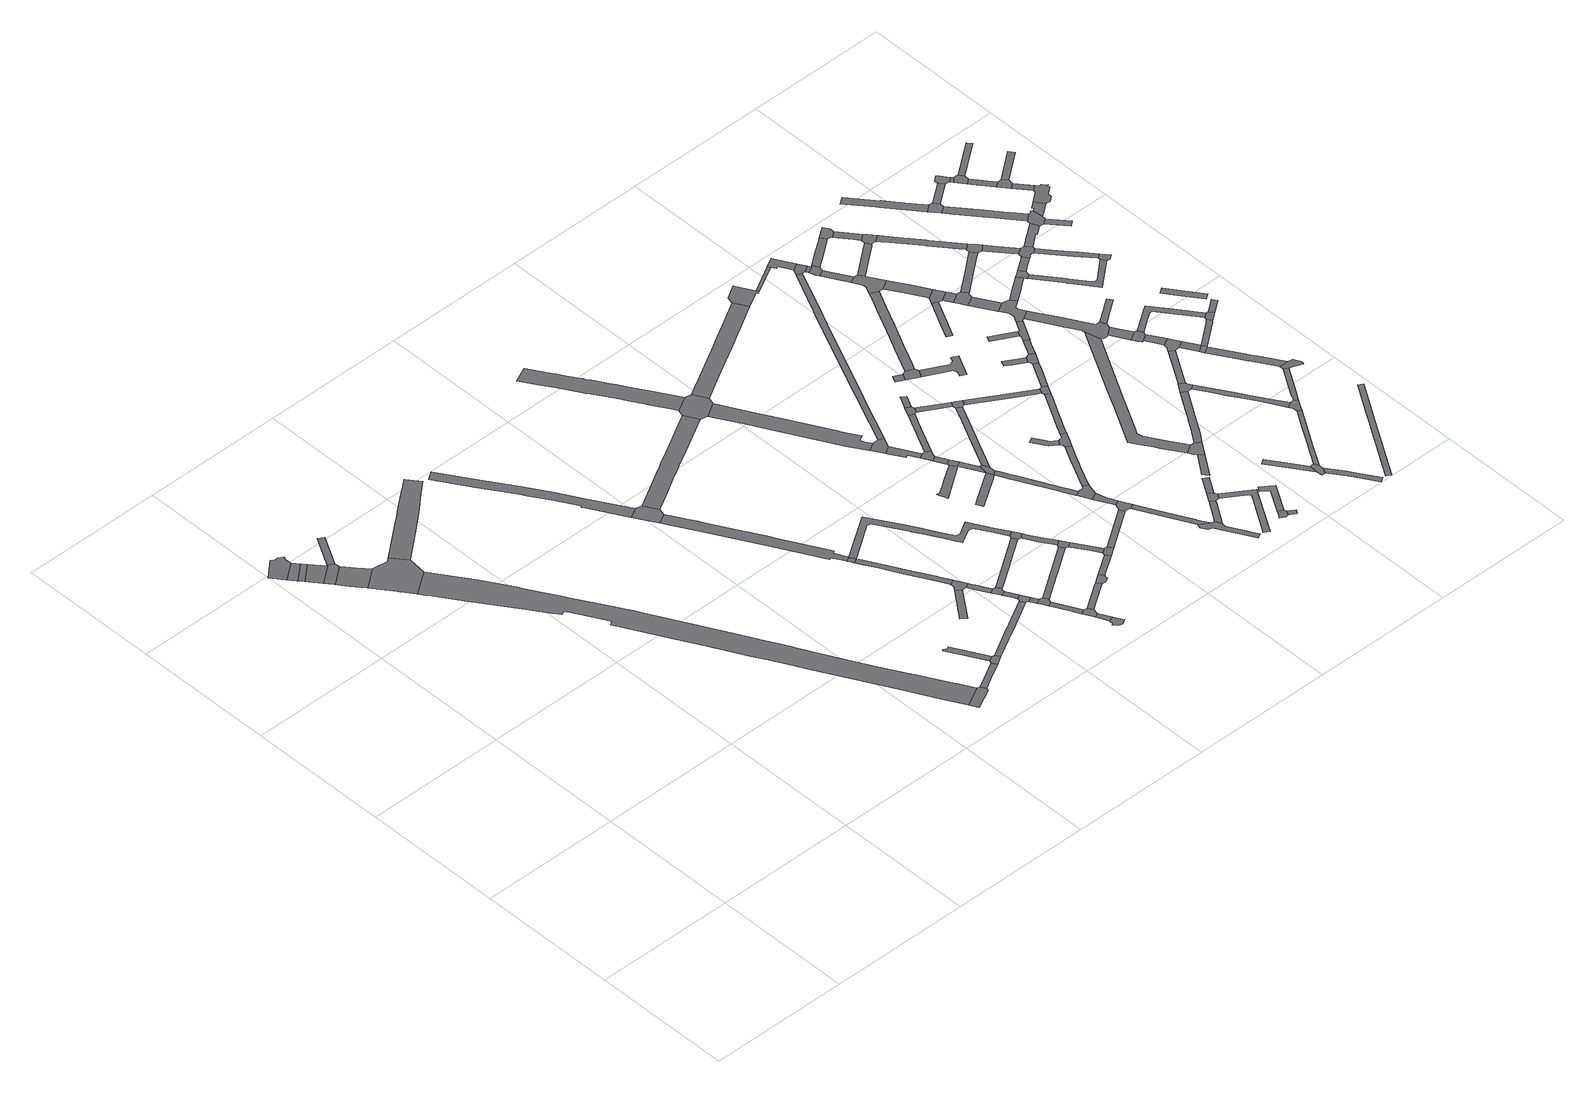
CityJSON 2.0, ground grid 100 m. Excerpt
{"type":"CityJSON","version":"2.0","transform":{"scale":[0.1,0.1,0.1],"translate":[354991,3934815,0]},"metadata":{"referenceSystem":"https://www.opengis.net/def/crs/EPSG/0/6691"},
"CityObjects":{
"road1":{"type":"Road","geometry":[{"type":"MultiSurface","lod":"1","boundaries":[[[0,1,2,3,4,5,6,7,8,9]]]}]},
"road2":{"type":"Road","attributes":{"RoadStructureAttribute.sectionType":"1"},"geometry":[{"type":"MultiSurface","lod":"1","boundaries":[[[8,10,11,12,13,9]]]}]},
"road3":{"type":"Road","geometry":[{"type":"MultiSurface","lod":"1","boundaries":[[[14,13,12,15,16]]]}]},
"road4":{"type":"Road","attributes":{"RoadStructureAttribute.sectionType":"1"},"geometry":[{"type":"MultiSurface","lod":"1","boundaries":[[[15,17,18,19,16]]]}]},
"road5":{"type":"Road","geometry":[{"type":"MultiSurface","lod":"1","boundaries":[[[20,21,22,19,18,23,24]]]}]},
"road6":{"type":"Road","attributes":{"RoadStructureAttribute.sectionType":"1"},"geometry":[{"type":"MultiSurface","lod":"1","boundaries":[[[25,26,27,28,29,20,24]]]}]},
"road7":{"type":"Road","geometry":[{"type":"MultiSurface","lod":"1","boundaries":[[[30,28,27,31,32,33,34,35,36,37,38]]]}]},
"road8":{"type":"Road","geometry":[{"type":"MultiSurface","lod":"1","boundaries":[[[21,39,40,22]]]}]},
"road9":{"type":"Road","attributes":{"RoadStructureAttribute.sectionType":"1"},"geometry":[{"type":"MultiSurface","lod":"1","boundaries":[[[41,42,43,44,45,46,47,48,49,50,51,52,53,54,55,56,57,58,59,60,61,62,63,64,65,66,67,68,69,70,71,72,73,74,75,36,35,76,77,78,79,80,81,82,83,84,85,86,87,88,89,90,91,92,93,94,95,96,97,98,99,100,101,102,103,104,105,106,107,108,109]]]}]},
"road10":{"type":"Road","attributes":{"RoadStructureAttribute.sectionType":"1"},"geometry":[{"type":"MultiSurface","lod":"1","boundaries":[[[37,110,111,112,113,114,115,116,117,118,119,120,121,122,38]]]}]},
"road11":{"type":"Road","geometry":[{"type":"MultiSurface","lod":"1","boundaries":[[[41,109,123,124,125,126,127]]]}]},
"road12":{"type":"Road","attributes":{"RoadStructureAttribute.sectionType":"1"},"geometry":[{"type":"MultiSurface","lod":"1","boundaries":[[[126,128,129,130,131,127]]]}]},
"road13":{"type":"Road","attributes":{"RoadStructureAttribute.sectionType":"1"},"geometry":[{"type":"MultiSurface","lod":"1","boundaries":[[[132,133,134,135,136,137,138,139,140,141,142,143,144,145,146,147,148,149]]]}]},
"road14":{"type":"Road","attributes":{"RoadStructureAttribute.sectionType":"1"},"geometry":[{"type":"MultiSurface","lod":"1","boundaries":[[[150,151,152,153,154,155,156,157]]]}]},
"road15":{"type":"Road","geometry":[{"type":"MultiSurface","lod":"1","boundaries":[[[150,157,130,129,158,159]]]}]},
"road16":{"type":"Road","geometry":[{"type":"MultiSurface","lod":"1","boundaries":[[[160,143,142,161,162,163,164]]]}]},
"road17":{"type":"Road","attributes":{"RoadStructureAttribute.sectionType":"1"},"geometry":[{"type":"MultiSurface","lod":"1","boundaries":[[[165,166,167,168,169,170,171,172,173,174,175,176,163,162,177,178,179,180,181,182,183,184]]]}]},
"road18":{"type":"Road","attributes":{"RoadStructureAttribute.sectionType":"1"},"geometry":[{"type":"MultiSurface","lod":"1","boundaries":[[[158,185,186,187,188,189,190,191,159]]]}]},
"road19":{"type":"Road","attributes":{"RoadStructureAttribute.sectionType":"1"},"geometry":[{"type":"MultiSurface","lod":"1","boundaries":[[[192,193,194,195]]]}]},
"road20":{"type":"Road","geometry":[{"type":"MultiSurface","lod":"1","boundaries":[[[196,165,184,197,198,199]]]}]},
"road21":{"type":"Road","attributes":{"RoadStructureAttribute.sectionType":"1"},"geometry":[{"type":"MultiSurface","lod":"1","boundaries":[[[200,201,202,203,204,205,206,207,208,209,210,211,212,213,214,196,199]]]}]},
"road22":{"type":"Road","geometry":[{"type":"MultiSurface","lod":"1","boundaries":[[[208,207,215,195,194,216,217]]]}]},
"road23":{"type":"Road","attributes":{"RoadStructureAttribute.sectionType":"1"},"geometry":[{"type":"MultiSurface","lod":"1","boundaries":[[[216,218,219,220,221,222,223,217]]]}]},
"road24":{"type":"Road","geometry":[{"type":"MultiSurface","lod":"1","boundaries":[[[224,225,226,227,228,229,230,231,221,220]]]}]},
"road25":{"type":"Road","attributes":{"RoadStructureAttribute.sectionType":"1"},"geometry":[{"type":"MultiSurface","lod":"1","boundaries":[[[232,227,226,233,234]]]}]},
"road26":{"type":"Road","attributes":{"RoadStructureAttribute.sectionType":"1"},"geometry":[{"type":"MultiSurface","lod":"1","boundaries":[[[235,236,237,238,239,240,241,242,243,244,245,246,247,248,249,160,164]]]}]},
"road27":{"type":"Road","geometry":[{"type":"MultiSurface","lod":"1","boundaries":[[[250,251,232,234,252,253,189,188]]]}]},
"road28":{"type":"Road","attributes":{"RoadStructureAttribute.sectionType":"1"},"geometry":[{"type":"MultiSurface","lod":"1","boundaries":[[[251,250,254,255]]]}]},
"road29":{"type":"Road","geometry":[{"type":"MultiSurface","lod":"1","boundaries":[[[254,256,257,258,259,260,261,262,263,264,255]]]}]},
"road30":{"type":"Road","attributes":{"RoadStructureAttribute.sectionType":"1"},"geometry":[{"type":"MultiSurface","lod":"1","boundaries":[[[265,266,267,268,269,259,258]]]}]},
"road31":{"type":"Road","geometry":[{"type":"MultiSurface","lod":"1","boundaries":[[[270,268,267,271,272,273,274]]]}]},
"road32":{"type":"Road","attributes":{"RoadStructureAttribute.sectionType":"1"},"geometry":[{"type":"MultiSurface","lod":"1","boundaries":[[[272,275,276,273]]]}]},
"road33":{"type":"Road","geometry":[{"type":"MultiSurface","lod":"1","boundaries":[[[277,276,275,278,279,280,281,282]]]}]},
"road34":{"type":"Road","attributes":{"RoadStructureAttribute.sectionType":"1"},"geometry":[{"type":"MultiSurface","lod":"1","boundaries":[[[283,284,285,286,287,288,289,290,291,292,293,165,196,294,295,296,297,298,299,300,301,302,303,304,305,306,307,308,309]]]}]},
"road35":{"type":"Road","attributes":{"RoadStructureAttribute.sectionType":"1"},"geometry":[{"type":"MultiSurface","lod":"1","boundaries":[[[310,311,312,230,229,313,314,315]]]}]},
"road36":{"type":"Road","attributes":{"RoadStructureAttribute.sectionType":"1"},"geometry":[{"type":"MultiSurface","lod":"1","boundaries":[[[316,317,318,319,270,274]]]}]},
"road37":{"type":"Road","attributes":{"RoadStructureAttribute.sectionType":"1"},"geometry":[{"type":"MultiSurface","lod":"1","boundaries":[[[320,321,322,323,263,262,324,325,326]]]}]},
"road38":{"type":"Road","attributes":{"RoadStructureAttribute.sectionType":"1"},"geometry":[{"type":"MultiSurface","lod":"1","boundaries":[[[327,328,329,330,331,332,333,334,335,336,337,338,339,340,341,342,343,344,345,346,347,348,349,350,351,352,353,354,355]]]}]},
"road39":{"type":"Road","geometry":[{"type":"MultiSurface","lod":"1","boundaries":[[[356,318,317,357,358,359,360,361]]]}]},
"road40":{"type":"Road","geometry":[{"type":"MultiSurface","lod":"1","boundaries":[[[362,309,308,310,315,363]]]}]},
"road41":{"type":"Road","attributes":{"RoadStructureAttribute.sectionType":"1"},"geometry":[{"type":"MultiSurface","lod":"1","boundaries":[[[360,364,365,366,361]]]}]},
"road42":{"type":"Road","geometry":[{"type":"MultiSurface","lod":"1","boundaries":[[[340,339,242,241,367,368,369,370,371]]]}]},
"road43":{"type":"Road","attributes":{"RoadStructureAttribute.sectionType":"1"},"geometry":[{"type":"MultiSurface","lod":"1","boundaries":[[[372,373,374,375,376,377,378,362,363]]]}]},
"road44":{"type":"Road","geometry":[{"type":"MultiSurface","lod":"1","boundaries":[[[379,380,376,375,320,326]]]}]},
"road45":{"type":"Road","attributes":{"RoadStructureAttribute.sectionType":"1"},"geometry":[{"type":"MultiSurface","lod":"1","boundaries":[[[381,382,383,384,380,379]]]}]},
"road46":{"type":"Road","attributes":{"RoadStructureAttribute.sectionType":"1"},"geometry":[{"type":"MultiSurface","lod":"1","boundaries":[[[368,385,386,387,388,389,390,391,392,393,394,395,396,397,398,399,400,401,402,403,404,405,369]]]}]},
"road47":{"type":"Road","geometry":[{"type":"MultiSurface","lod":"1","boundaries":[[[365,406,407,383,382,366]]]}]},
"road48":{"type":"Road","attributes":{"RoadStructureAttribute.sectionType":"1"},"geometry":[{"type":"MultiSurface","lod":"1","boundaries":[[[408,409,410,411,412,413,414,415,416,417,418,419,420,415,421]]]}]},
"road49":{"type":"Road","attributes":{"RoadStructureAttribute.sectionType":"1"},"geometry":[{"type":"MultiSurface","lod":"1","boundaries":[[[417,422,423,424,425,426]]]}]},
"road50":{"type":"Road","geometry":[{"type":"MultiSurface","lod":"1","boundaries":[[[427,393,392,428,429,430,431]]]}]},
"road51":{"type":"Road","attributes":{"RoadStructureAttribute.sectionType":"1"},"geometry":[{"type":"MultiSurface","lod":"1","boundaries":[[[432,429,428,433,434,435,436,437,438,439]]]}]},
"road52":{"type":"Road","attributes":{"RoadStructureAttribute.sectionType":"1"},"geometry":[{"type":"MultiSurface","lod":"1","boundaries":[[[440,441,407,406,442,443]]]}]},
"road53":{"type":"Road","geometry":[{"type":"MultiSurface","lod":"1","boundaries":[[[438,444,445,446,447,448,449,450,439]]]}]},
"road54":{"type":"Road","attributes":{"RoadStructureAttribute.sectionType":"1"},"geometry":[{"type":"MultiSurface","lod":"1","boundaries":[[[446,451,452,453,454,455,447]]]}]},
"road55":{"type":"Road","geometry":[{"type":"MultiSurface","lod":"1","boundaries":[[[415,420,456,454,453,421]]]}]},
"road56":{"type":"Road","geometry":[{"type":"MultiSurface","lod":"1","boundaries":[[[457,418,417,426,458,459]]]}]},
"road57":{"type":"Road","attributes":{"RoadStructureAttribute.sectionType":"1"},"geometry":[{"type":"MultiSurface","lod":"1","boundaries":[[[460,461,462,463,464,458,426,465,466,467,468,469,470,471,472]]]}]},
"road58":{"type":"Road","attributes":{"RoadStructureAttribute.sectionType":"1"},"geometry":[{"type":"MultiSurface","lod":"1","boundaries":[[[473,474,450,449,475,476]]]}]},
"road59":{"type":"Road","geometry":[{"type":"MultiSurface","lod":"1","boundaries":[[[471,477,478,479,480,481,482,483,484,472]]]}]},
"road60":{"type":"Road","attributes":{"RoadStructureAttribute.sectionType":"1"},"geometry":[{"type":"MultiSurface","lod":"1","boundaries":[[[485,486,487,488,480,479,489,490,491,492]]]}]},
"road61":{"type":"Road","attributes":{"RoadStructureAttribute.sectionType":"1"},"geometry":[{"type":"MultiSurface","lod":"1","boundaries":[[[370,493,494,495,496,497,498,499,500,501,502,503,504,505,506,507,508,509,371]]]}]},
"road62":{"type":"Road","geometry":[{"type":"MultiSurface","lod":"1","boundaries":[[[491,510,440,443,511,512,513,514,492]]]}]},
"road63":{"type":"Road","attributes":{"RoadStructureAttribute.sectionType":"1"},"geometry":[{"type":"MultiSurface","lod":"1","boundaries":[[[515,516,517,518,519,513,512,520,521,522,523,524]]]}]},
"road64":{"type":"Road","attributes":{"RoadStructureAttribute.sectionType":"1"},"geometry":[{"type":"MultiSurface","lod":"1","boundaries":[[[525,526,527,528,529,530,531,532,533,457,459]]]}]},
"road65":{"type":"Road","geometry":[{"type":"MultiSurface","lod":"1","boundaries":[[[534,473,476,535,536,537,538,539]]]}]},
"road66":{"type":"Road","geometry":[{"type":"MultiSurface","lod":"1","boundaries":[[[540,524,523,541,542,543,544,545,546,547,548,549,550,551,552,553]]]}]},
"road67":{"type":"Road","attributes":{"RoadStructureAttribute.sectionType":"1"},"geometry":[{"type":"MultiSurface","lod":"1","boundaries":[[[538,554,555,556,557,558,539]]]}]},
"road68":{"type":"Road","attributes":{"RoadStructureAttribute.sectionType":"1"},"geometry":[{"type":"MultiSurface","lod":"1","boundaries":[[[559,560,561,562,563,564,565,566,567,568,569,570,482,481]]]}]},
"road69":{"type":"Road","attributes":{"RoadStructureAttribute.sectionType":"1"},"geometry":[{"type":"MultiSurface","lod":"1","boundaries":[[[536,571,572,537]]]}]},
"road70":{"type":"Road","attributes":{"RoadStructureAttribute.sectionType":"1"},"geometry":[{"type":"MultiSurface","lod":"1","boundaries":[[[573,574,575,540,553]]]}]},
"road71":{"type":"Road","geometry":[{"type":"MultiSurface","lod":"1","boundaries":[[[576,577,578,579,580,581,582,583]]]}]},
"road72":{"type":"Road","geometry":[{"type":"MultiSurface","lod":"1","boundaries":[[[584,572,571,530,529,585,586]]]}]},
"road73":{"type":"Road","attributes":{"RoadStructureAttribute.sectionType":"1"},"geometry":[{"type":"MultiSurface","lod":"1","boundaries":[[[587,588,589,590,591,592,593,594,595,596,597,598,599,600,601,427,431]]]}]},
"road74":{"type":"Road","attributes":{"RoadStructureAttribute.sectionType":"1"},"geometry":[{"type":"MultiSurface","lod":"1","boundaries":[[[602,603,604,605]]]}]},
"road75":{"type":"Road","geometry":[{"type":"MultiSurface","lod":"1","boundaries":[[[606,607,583,582,608,565,564,609,610,611,612,613]]]}]},
"road76":{"type":"Road","geometry":[{"type":"MultiSurface","lod":"1","boundaries":[[[614,615,616,617,618,575,574,619,620]]]}]},
"road77":{"type":"Road","geometry":[{"type":"MultiSurface","lod":"1","boundaries":[[[604,621,622,623,624,625,605]]]}]},
"road78":{"type":"Road","attributes":{"RoadStructureAttribute.sectionType":"1"},"geometry":[{"type":"MultiSurface","lod":"1","boundaries":[[[626,627,628,629,630,620,619,631,632,633,634,635,636,637]]]}]},
"road79":{"type":"Road","attributes":{"RoadStructureAttribute.sectionType":"1"},"geometry":[{"type":"MultiSurface","lod":"1","boundaries":[[[615,638,639,616]]]}]},
"road80":{"type":"Road","geometry":[{"type":"MultiSurface","lod":"1","boundaries":[[[640,641,642,643,644,645,646,647]]]}]},
"road81":{"type":"Road","geometry":[{"type":"MultiSurface","lod":"1","boundaries":[[[641,648,649,642]]]}]},
"road82":{"type":"Road","attributes":{"RoadStructureAttribute.sectionType":"1"},"geometry":[{"type":"MultiSurface","lod":"1","boundaries":[[[585,650,651,652,653,654,655,656,657,658,586]]]}]},
"road83":{"type":"Road","geometry":[{"type":"MultiSurface","lod":"1","boundaries":[[[502,659,660,661,662,663,664,665,666,503]]]}]},
"road84":{"type":"Road","attributes":{"RoadStructureAttribute.sectionType":"1"},"geometry":[{"type":"MultiSurface","lod":"1","boundaries":[[[612,667,668,669,670,671,672,673,674,675,676,677,678,613]]]}]},
"road85":{"type":"Road","geometry":[{"type":"MultiSurface","lod":"1","boundaries":[[[622,679,680,681,682,683,684,685,686,623]]]}]},
"road86":{"type":"Road","attributes":{"RoadStructureAttribute.sectionType":"1"},"geometry":[{"type":"MultiSurface","lod":"1","boundaries":[[[687,688,689,690,691,692,693,694,644,643]]]}]},
"road87":{"type":"Road","attributes":{"RoadStructureAttribute.sectionType":"1"},"geometry":[{"type":"MultiSurface","lod":"1","boundaries":[[[695,696,697,698]]]}]},
"road88":{"type":"Road","geometry":[{"type":"MultiSurface","lod":"1","boundaries":[[[699,700,701,702,703,695,698]]]}]},
"road89":{"type":"Road","attributes":{"RoadStructureAttribute.sectionType":"1"},"geometry":[{"type":"MultiSurface","lod":"1","boundaries":[[[704,705,706,707,708,709,710,625,624,711,712,713,714,715,716,717,718]]]}]},
"road90":{"type":"Road","geometry":[{"type":"MultiSurface","lod":"1","boundaries":[[[719,674,673,720,721,654,653]]]}]},
"road91":{"type":"Road","geometry":[{"type":"MultiSurface","lod":"1","boundaries":[[[663,662,722,723]]]}]},
"road92":{"type":"Road","attributes":{"RoadStructureAttribute.sectionType":"1"},"geometry":[{"type":"MultiSurface","lod":"1","boundaries":[[[720,724,725,726,727,728,729,730,721]]]}]},
"road93":{"type":"Road","attributes":{"RoadStructureAttribute.sectionType":"1"},"geometry":[{"type":"MultiSurface","lod":"1","boundaries":[[[731,732,733,734,735,736]]]}]},
"road94":{"type":"Road","attributes":{"RoadStructureAttribute.sectionType":"1"},"geometry":[{"type":"MultiSurface","lod":"1","boundaries":[[[737,738,739,740,741,742]]]}]},
"road95":{"type":"Road","attributes":{"RoadStructureAttribute.sectionType":"1"},"geometry":[{"type":"MultiSurface","lod":"1","boundaries":[[[743,744,745,746,747,748,749,750,751,752,702,701,753,754,755,756,757,758,759,760,761]]]}]},
"road96":{"type":"Road","attributes":{"RoadStructureAttribute.sectionType":"1"},"geometry":[{"type":"MultiSurface","lod":"1","boundaries":[[[762,763,764,723,722,765,766,767,768,769]]]}]},
"road97":{"type":"Road","geometry":[{"type":"MultiSurface","lod":"1","boundaries":[[[726,770,771,772,731,736,773,727]]]}]},
"road98":{"type":"Road","geometry":[{"type":"MultiSurface","lod":"1","boundaries":[[[768,593,592,774,775,769]]]}]},
"road99":{"type":"Road","geometry":[{"type":"MultiSurface","lod":"1","boundaries":[[[776,777,778,779,780,781,782,737,742]]]}]},
"road100":{"type":"Road","attributes":{"RoadStructureAttribute.sectionType":"1"},"geometry":[{"type":"MultiSurface","lod":"1","boundaries":[[[783,784,775,774]]]}]},
"road101":{"type":"Road","attributes":{"RoadStructureAttribute.sectionType":"1"},"geometry":[{"type":"MultiSurface","lod":"1","boundaries":[[[785,786,787,788,789,790,700,699,791,792,793,794,795]]]}]},
"road102":{"type":"Road","geometry":[{"type":"MultiSurface","lod":"1","boundaries":[[[783,796,797,798,799,800,801,784]]]}]},
"road103":{"type":"Road","attributes":{"RoadStructureAttribute.sectionType":"1"},"geometry":[{"type":"MultiSurface","lod":"1","boundaries":[[[802,803,804,805,806,807]]]}]},
"road104":{"type":"Road","attributes":{"RoadStructureAttribute.sectionType":"1"},"geometry":[{"type":"MultiSurface","lod":"1","boundaries":[[[808,809,810,811,799,798,812,813,814,815,816]]]}]},
"road105":{"type":"Road","attributes":{"RoadStructureAttribute.sectionType":"1"},"geometry":[{"type":"MultiSurface","lod":"1","boundaries":[[[778,817,818,819,820,821,822,779]]]}]},
"road106":{"type":"Road","attributes":{"RoadStructureAttribute.sectionType":"1"},"geometry":[{"type":"MultiSurface","lod":"1","boundaries":[[[771,823,824,825,826,827,828,829,830,772]]]}]},
"road107":{"type":"Road","attributes":{"RoadStructureAttribute.sectionType":"1"},"geometry":[{"type":"MultiSurface","lod":"1","boundaries":[[[831,832,833,834]]]}]},
"road108":{"type":"Road","geometry":[{"type":"MultiSurface","lod":"1","boundaries":[[[808,816,835,836,837,718,717,838,839,840,841,842]]]}]},
"road109":{"type":"Road","attributes":{"RoadStructureAttribute.sectionType":"1"},"geometry":[{"type":"MultiSurface","lod":"1","boundaries":[[[843,844,845,846,847,848,849,839,838]]]}]},
"road110":{"type":"Road","attributes":{"RoadStructureAttribute.sectionType":"1"},"geometry":[{"type":"MultiSurface","lod":"1","boundaries":[[[850,851,852,801,800,853,854]]]}]},
"road111":{"type":"Road","geometry":[{"type":"MultiSurface","lod":"1","boundaries":[[[855,827,826,856,857,858,859,860,861,862,863,864,831,834]]]}]},
"road112":{"type":"Road","geometry":[{"type":"MultiSurface","lod":"1","boundaries":[[[806,865,866,848,847,807]]]}]},
"road113":{"type":"Road","attributes":{"RoadStructureAttribute.sectionType":"1"},"geometry":[{"type":"MultiSurface","lod":"1","boundaries":[[[867,868,869,870,871,872,782,781,873,874,875,876]]]}]},
"road114":{"type":"Road","attributes":{"RoadStructureAttribute.sectionType":"1"},"geometry":[{"type":"MultiSurface","lod":"1","boundaries":[[[866,865,877,878]]]}]},
"road115":{"type":"Road","geometry":[{"type":"MultiSurface","lod":"1","boundaries":[[[879,880,785,795,881,882,883,884,885,886]]]}]},
"road116":{"type":"Road","geometry":[{"type":"MultiSurface","lod":"1","boundaries":[[[877,887,888,889,890,891,892,893,894,895,878]]]}]},
"road117":{"type":"Road","attributes":{"RoadStructureAttribute.sectionType":"1"},"geometry":[{"type":"MultiSurface","lod":"1","boundaries":[[[841,896,897,898,899,900,901,842]]]}]},
"road118":{"type":"Road","attributes":{"RoadStructureAttribute.sectionType":"1"},"geometry":[{"type":"MultiSurface","lod":"1","boundaries":[[[890,902,903,891]]]}]},
"road119":{"type":"Road","geometry":[{"type":"MultiSurface","lod":"1","boundaries":[[[902,904,905,906,907,860,859,908,909,910,911,912,913,914,915,903]]]}]},
"road120":{"type":"Road","attributes":{"RoadStructureAttribute.sectionType":"1"},"geometry":[{"type":"MultiSurface","lod":"1","boundaries":[[[916,917,918,919,882,881,920,921,922,923,924,925,926]]]}]},
"road121":{"type":"Road","geometry":[{"type":"MultiSurface","lod":"1","boundaries":[[[927,928,929,930,931,932,850,854]]]}]},
"road122":{"type":"Road","attributes":{"RoadStructureAttribute.sectionType":"1"},"geometry":[{"type":"MultiSurface","lod":"1","boundaries":[[[885,933,934,935,886]]]}]},
"road123":{"type":"Road","geometry":[{"type":"MultiSurface","lod":"1","boundaries":[[[936,937,938,939,940,941,942,943,910,909,944,945,946,947,743,761,948,949,950,951,952,953,954]]]}]},
"road124":{"type":"Road","attributes":{"RoadStructureAttribute.sectionType":"1"},"geometry":[{"type":"MultiSurface","lod":"1","boundaries":[[[955,956,930,929,957,958]]]}]},
"road125":{"type":"Road","geometry":[{"type":"MultiSurface","lod":"1","boundaries":[[[959,960,961,962,926,925,963,867,876]]]}]},
"road126":{"type":"Road","geometry":[{"type":"MultiSurface","lod":"1","boundaries":[[[898,964,965,966,967,955,958,899]]]}]},
"road127":{"type":"Road","geometry":[{"type":"MultiSurface","lod":"1","boundaries":[[[951,968,969,970,952]]]}]},
"road128":{"type":"Road","attributes":{"RoadStructureAttribute.sectionType":"1"},"geometry":[{"type":"MultiSurface","lod":"1","boundaries":[[[971,972,973,974,975,976,977,978,979,980,981,982,983,984,985]]]}]},
"road129":{"type":"Road","attributes":{"RoadStructureAttribute.sectionType":"1"},"geometry":[{"type":"MultiSurface","lod":"1","boundaries":[[[986,987,988,989,990,991,895,894]]]}]},
"road130":{"type":"Road","geometry":[{"type":"MultiSurface","lod":"1","boundaries":[[[992,993,969,968,994,995,996,997,998]]]}]},
"road131":{"type":"Road","attributes":{"RoadStructureAttribute.sectionType":"1"},"geometry":[{"type":"MultiSurface","lod":"1","boundaries":[[[999,1000,1001,1002,1003,1004,915,914]]]}]},
"road132":{"type":"Road","attributes":{"RoadStructureAttribute.sectionType":"1"},"geometry":[{"type":"MultiSurface","lod":"1","boundaries":[[[998,997,1005,1006]]]}]},
"road133":{"type":"Road","geometry":[{"type":"MultiSurface","lod":"1","boundaries":[[[1005,1007,1008,934,933,1009,1010,1011,1012,1006]]]}]},
"road134":{"type":"Road","attributes":{"RoadStructureAttribute.sectionType":"1"},"geometry":[{"type":"MultiSurface","lod":"1","boundaries":[[[1013,1014,1011,1010,1015]]]}]},
"road135":{"type":"Road","attributes":{"RoadStructureAttribute.sectionType":"1"},"geometry":[{"type":"MultiSurface","lod":"1","boundaries":[[[1016,1017,1018,1019,1020,966,965,1021,1022,1023,1024,1025,1026,1027,1028,1029]]]}]},
"road136":{"type":"Road","attributes":{"RoadStructureAttribute.sectionType":"1"},"geometry":[{"type":"MultiSurface","lod":"1","boundaries":[[[1030,1031,1032,1033,961,960,1034,1035]]]}]},
"road137":{"type":"Road","geometry":[{"type":"MultiSurface","lod":"1","boundaries":[[[1036,1037,1013,1015,1038]]]}]},
"road138":{"type":"Road","geometry":[{"type":"MultiSurface","lod":"1","boundaries":[[[953,1039,1040,1041,1042,1043,1044,1045,954]]]}]},
"road139":{"type":"Road","geometry":[{"type":"MultiSurface","lod":"1","boundaries":[[[1046,1002,1001,1047,1048,1049,1050,1051,1052]]]}]},
"road140":{"type":"Road","attributes":{"RoadStructureAttribute.sectionType":"1"},"geometry":[{"type":"MultiSurface","lod":"1","boundaries":[[[1053,1054,1055,1056,1057,1058,1059,1060,1061,1062,1063,1036,1038]]]}]},
"road141":{"type":"Road","geometry":[{"type":"MultiSurface","lod":"1","boundaries":[[[1028,989,988,1064,1065,1066,1029]]]}]},
"road142":{"type":"Road","attributes":{"RoadStructureAttribute.sectionType":"1"},"geometry":[{"type":"MultiSurface","lod":"1","boundaries":[[[1051,1067,1068,1069,1070,1071,1072,1073,1052]]]}]},
"road143":{"type":"Road","attributes":{"RoadStructureAttribute.sectionType":"1"},"geometry":[{"type":"MultiSurface","lod":"1","boundaries":[[[1074,1075,1076,1077,993,992,1078,1079,1080,1081,1082,1083,1084]]]}]},
"road144":{"type":"Road","attributes":{"RoadStructureAttribute.sectionType":"1"},"geometry":[{"type":"MultiSurface","lod":"1","boundaries":[[[1085,1086,1087,1013,1037,1088,1089,1090]]]}]},
"road145":{"type":"Road","geometry":[{"type":"MultiSurface","lod":"1","boundaries":[[[1091,1059,1058,1030,1035,1092,1093]]]}]},
"road146":{"type":"Road","attributes":{"RoadStructureAttribute.sectionType":"1"},"geometry":[{"type":"MultiSurface","lod":"1","boundaries":[[[1094,1095,1065,1064,1096,1097]]]}]},
"road147":{"type":"Road","attributes":{"RoadStructureAttribute.sectionType":"1"},"geometry":[{"type":"MultiSurface","lod":"1","boundaries":[[[1098,1099,1100,1101,1102,1103,1104,1105,1106,1107]]]}]},
"road148":{"type":"Road","attributes":{"RoadStructureAttribute.sectionType":"1"},"geometry":[{"type":"MultiSurface","lod":"1","boundaries":[[[1108,1109,1110,1111,1112,1049,1048,1113,1114,1115,1116,1117,1118,1119]]]}]},
"road149":{"type":"Road","geometry":[{"type":"MultiSurface","lod":"1","boundaries":[[[1120,1121,1094,1097,1069,1068,1122,1123,1124,1125,1126]]]}]},
"road150":{"type":"Road","geometry":[{"type":"MultiSurface","lod":"1","boundaries":[[[1083,1085,1090,1127,1128,1084]]]}]},
"road151":{"type":"Road","geometry":[{"type":"MultiSurface","lod":"1","boundaries":[[[1106,1129,1130,1131,1132,1133,1107]]]}]},
"road152":{"type":"Road","attributes":{"RoadStructureAttribute.sectionType":"1"},"geometry":[{"type":"MultiSurface","lod":"1","boundaries":[[[1134,1135,1136,1137,1125,1124,1138,1139,1140,1141]]]}]},
"road153":{"type":"Road","attributes":{"RoadStructureAttribute.sectionType":"1"},"geometry":[{"type":"MultiSurface","lod":"1","boundaries":[[[1142,1143,1128,1127,1144,1145,1146]]]}]},
"road154":{"type":"Road","attributes":{"RoadStructureAttribute.sectionType":"1"},"geometry":[{"type":"MultiSurface","lod":"1","boundaries":[[[1147,1148,1149,1150,1151,1152,1153,1154,1155,1156,1157,1158,1159,1120,1126]]]}]},
"road155":{"type":"Road","attributes":{"RoadStructureAttribute.sectionType":"1"},"geometry":[{"type":"MultiSurface","lod":"1","boundaries":[[[1160,1161,1162,1163,1164,1165]]]}]},
"road156":{"type":"Road","attributes":{"RoadStructureAttribute.sectionType":"1"},"geometry":[{"type":"MultiSurface","lod":"1","boundaries":[[[1130,1166,1167,1168,1169,1170,1171,1172,1173,1174,1175,1131]]]}]},
"road157":{"type":"Road","attributes":{"RoadStructureAttribute.sectionType":"1"},"geometry":[{"type":"MultiSurface","lod":"1","boundaries":[[[1176,1133,1132,1177,1178,1179]]]}]},
"road158":{"type":"Road","geometry":[{"type":"MultiSurface","lod":"1","boundaries":[[[1118,1180,1181,1134,1141,1119]]]}]},
"road159":{"type":"Road","geometry":[{"type":"MultiSurface","lod":"1","boundaries":[[[1182,1183,1184,1185,1186,1171,1170,1155,1154,1187]]]}]},
"road160":{"type":"Road","geometry":[{"type":"MultiSurface","lod":"1","boundaries":[[[1188,1179,1178,1189,1190,1191,1192,1193]]]}]},
"road161":{"type":"Road","attributes":{"RoadStructureAttribute.sectionType":"1"},"geometry":[{"type":"MultiSurface","lod":"1","boundaries":[[[1194,1195,1182,1187]]]}]},
"road162":{"type":"Road","attributes":{"RoadStructureAttribute.sectionType":"1"},"geometry":[{"type":"MultiSurface","lod":"1","boundaries":[[[1196,1190,1189,1197]]]}]},
"road163":{"type":"Road","geometry":[{"type":"MultiSurface","lod":"1","boundaries":[[[1198,1199,1200,1196,1197,1201]]]}]},
"road164":{"type":"Road","attributes":{"RoadStructureAttribute.sectionType":"1"},"geometry":[{"type":"MultiSurface","lod":"1","boundaries":[[[1202,1203,1184,1183,1204,1205,1206,1207]]]}]},
"road165":{"type":"Road","attributes":{"RoadStructureAttribute.sectionType":"1"},"geometry":[{"type":"MultiSurface","lod":"1","boundaries":[[[1208,1209,1210,1211,1198,1201]]]}]},
"road166":{"type":"Road","geometry":[{"type":"MultiSurface","lod":"1","boundaries":[[[1212,1213,1210,1209,1214,1215]]]}]},
"road167":{"type":"Road","geometry":[{"type":"MultiSurface","lod":"1","boundaries":[[[1216,1217,1218,1219,1220,1221,1207,1206,1222,1223,1224,1225,1226,1227,1228,1229]]]}]},
"road168":{"type":"Road","attributes":{"RoadStructureAttribute.sectionType":"1"},"geometry":[{"type":"MultiSurface","lod":"1","boundaries":[[[1214,1219,1218,1215]]]}]},
"road169":{"type":"Road","attributes":{"RoadStructureAttribute.sectionType":"1"},"geometry":[{"type":"MultiSurface","lod":"1","boundaries":[[[1230,1231,1200,1199]]]}]},
"road170":{"type":"Road","attributes":{"RoadStructureAttribute.sectionType":"1"},"geometry":[{"type":"MultiSurface","lod":"1","boundaries":[[[1212,1232,1233,1213]]]}]}
},
"vertices":[
[188,4035,0],[200,4056,0],[163,4077,0],[140,4076,0],[121,4086,0],[118,4091,0],[28,4012,0],[2,3990,0],[72,3899,0],[192,3991,0],
[111,3849,0],[113,3846,0],[112,3845,0],[227,3944,0],
[229,3942,0],[137,3814,0],[253,3914,0],
[139,3812,0],[208,3723,0],[334,3820,0],
[381,3766,0],[377,3805,0],[338,3827,0],[250,3670,0],[252,3667,0],
[276,3636,0],[306,3596,0],[372,3511,0],[511,3615,0],[445,3691,0],
[623,3600,0],[454,3405,0],[484,3364,0],[491,3353,0],[512,3324,0],[551,3267,0],[717,3384,0],[731,3517,0],[648,3620,0],
[495,4016,0],[456,4038,0],
[2416,345,0],[2352,460,0],[2351,458,0],[2346,467,0],[2286,577,0],[2232,677,0],[2208,720,0],[2115,892,0],[2044,1027,0],[1942,1222,0],[1869,1365,0],[1866,1372,0],[1828,1444,0],[1766,1560,0],[1762,1568,0],[1672,1739,0],[1586,1902,0],[1581,1911,0],[1487,2089,0],[1428,2198,0],[1393,2266,0],[1357,2327,0],[1329,2376,0],[1303,2421,0],[1289,2447,0],[1233,2544,0],[1193,2614,0],[1187,2625,0],[1166,2661,0],[1158,2675,0],[1093,2788,0],[1038,2883,0],[1037,2886,0],[994,2959,0],[905,3107,0],[584,3221,0],[605,3191,0],[708,3043,0],[719,3027,0],[832,2862,0],[945,2698,0],[1023,2585,0],[1031,2574,0],[1058,2535,0],[1084,2550,0],[1107,2512,0],[1181,2383,0],[1233,2282,0],[1206,2269,0],[1245,2197,0],[1249,2190,0],[1343,2015,0],[1382,1942,0],[1437,1838,0],[1485,1749,0],[1499,1723,0],[1516,1691,0],[1532,1661,0],[1626,1484,0],[1671,1401,0],[1686,1374,0],[1720,1311,0],[1758,1239,0],[1815,1132,0],[1909,955,0],[2003,779,0],[2098,603,0],[2192,426,0],[2276,270,0],
[916,3666,0],[1056,3785,0],[1178,3894,0],[1266,3973,0],[1196,4061,0],[1127,4006,0],[1106,3990,0],[969,3879,0],[963,3874,0],[916,3836,0],[910,3831,0],[753,3705,0],[715,3675,0],
[2286,250,0],[2308,209,0],[2450,284,0],[2456,303,0],[2435,338,0],
[2533,347,0],[2652,413,0],[2633,449,0],[2506,377,0],
[1305,3960,0],[1470,3701,0],[1603,3498,0],[1635,3446,0],[1714,3318,0],[1792,3182,0],[1808,3154,0],[1800,3149,0],[1805,3140,0],[1925,2932,0],[1956,2878,0],[2026,2918,0],[1984,2990,0],[1847,3227,0],[1774,3354,0],[1662,3536,0],[1533,3732,0],[1363,3998,0],
[2674,488,0],[2584,651,0],[2542,728,0],[2534,719,0],[2503,736,0],[2497,725,0],[2549,632,0],[2639,468,0],
[2713,448,0],[2693,483,0],
[2074,2906,0],[2011,2782,0],[2045,2722,0],[2115,2762,0],[2129,2811,0],
[2659,1719,0],[2616,1812,0],[2633,1821,0],[2462,2139,0],[2432,2194,0],[2387,2276,0],[2375,2297,0],[2364,2318,0],[2242,2539,0],[2219,2580,0],[2191,2628,0],[2140,2718,0],[2073,2674,0],[2172,2500,0],[2386,2112,0],[2563,1783,0],[2577,1792,0],[2585,1778,0],[2589,1772,0],[2627,1702,0],
[2913,560,0],[2936,573,0],[3137,686,0],[3153,695,0],[3133,729,0],[2944,624,0],[2894,595,0],
[2765,861,0],[2804,833,0],[2954,1040,0],[2917,1068,0],
[2681,1679,0],[2629,1698,0],[2638,1682,0],[2649,1662,0],
[2684,1597,0],[2702,1566,0],[2733,1509,0],[2748,1480,0],[2812,1360,0],[2896,1205,0],[2895,1203,0],[2938,1124,0],[2973,1142,0],[2931,1220,0],[2922,1238,0],[2855,1360,0],[2815,1434,0],[2781,1496,0],[2699,1646,0],
[2937,1094,0],[2985,1038,0],[3017,1059,0],
[3005,1000,0],[3007,997,0],[3060,901,0],[3093,919,0],[3040,1017,0],[3030,1036,0],
[3090,845,0],[3092,846,0],[3096,839,0],[3128,856,0],[3129,878,0],[3138,884,0],[3116,917,0],[3114,917,0],
[3174,770,0],[3128,779,0],[3142,752,0],
[2233,2871,0],[2369,2949,0],[2445,2993,0],[2460,3001,0],[2479,3013,0],[2552,3054,0],[2857,3225,0],[2803,3321,0],[2754,3294,0],[2698,3262,0],[2561,3185,0],[2498,3150,0],[2414,3102,0],[2392,3089,0],[2329,3053,0],
[3172,690,0],[3206,708,0],[3141,750,0],[3135,731,0],
[3197,643,0],[3231,660,0],
[3216,609,0],[3217,609,0],[3233,579,0],[3265,595,0],[3266,599,0],[3271,618,0],[3276,622,0],[3254,655,0],[3235,659,0],
[3248,549,0],[3296,453,0],[3327,391,0],[3360,407,0],[3325,477,0],
[3383,402,0],[3336,373,0],[3365,314,0],[3398,330,0],[3408,371,0],
[3408,229,0],[3441,245,0],
[3477,174,0],[3403,199,0],[3400,197,0],[3393,192,0],[3418,161,0],[3444,157,0],
[3468,1314,0],[3382,1466,0],[3287,1410,0],[3254,1419,0],[3246,1434,0],[3208,1502,0],[3140,1626,0],[3097,1705,0],[3034,1809,0],[2965,1926,0],[2758,1786,0],[2785,1750,0],[2932,1851,0],[2961,1844,0],[3087,1628,0],[3088,1626,0],[3123,1564,0],[3176,1471,0],[3202,1424,0],[3204,1419,0],[3223,1387,0],[3247,1344,0],[3345,1398,0],[3376,1392,0],[3435,1291,0],[3491,1192,0],[3526,1212,0],
[3487,1173,0],[3294,1040,0],[3289,1037,0],[3311,1003,0],[3316,1006,0],[3506,1137,0],
[3574,483,0],[3601,501,0],[3578,534,0],[3562,523,0],
[3638,919,0],[3445,786,0],[3434,778,0],[3301,687,0],[3457,746,0],[3465,751,0],[3659,885,0],
[2364,4117,0],[2419,4029,0],[2511,3878,0],[2518,3866,0],[2535,3840,0],[2586,3765,0],[2630,3690,0],[2659,3639,0],[2710,3552,0],[2723,3530,0],[2758,3470,0],[2794,3410,0],[2817,3369,0],[2921,3430,0],[2805,3629,0],[2785,3661,0],[2748,3722,0],[2733,3745,0],[2700,3799,0],[2677,3836,0],[2621,3929,0],[2601,3959,0],[2592,3975,0],[2585,3986,0],[2538,4063,0],[2507,4114,0],[2502,4121,0],[2400,4281,0],[2292,4234,0],
[3631,570,0],[3622,496,0],[3660,515,0],[3656,521,0],[3662,542,0],[3640,575,0],
[3558,1156,0],[3526,1132,0],
[3666,545,0],[3810,642,0],[3789,676,0],
[2906,3214,0],[2907,3212,0],[3008,3277,0],[3024,3324,0],[2970,3420,0],
[3541,1106,0],[3581,1034,0],[3634,951,0],[3643,938,0],[3676,960,0],[3615,1057,0],[3567,1140,0],
[3679,880,0],[3713,902,0],
[3754,762,0],[3794,698,0],[3827,722,0],[3790,781,0],
[3008,3035,0],[3031,2994,0],[3057,2946,0],[3157,2761,0],[3335,2433,0],[3355,2401,0],[3392,2341,0],[3404,2321,0],[3459,2355,0],[3453,2367,0],[3442,2385,0],[3433,2402,0],[3422,2428,0],[3437,2435,0],[3459,2447,0],[3398,2558,0],[3381,2591,0],[3332,2680,0],[3210,2906,0],[3180,2960,0],[3158,3001,0],
[3870,683,0],[3847,716,0],
[3541,1818,0],[3510,1797,0],[3449,1757,0],[3426,1762,0],[3436,1735,0],[3441,1722,0],[3453,1690,0],[3691,1856,0],[3727,1788,0],[3774,1694,0],[3784,1764,0],[3763,1807,0],[3726,1875,0],[3659,1897,0],
[3550,1545,0],[3536,1535,0],[3561,1490,0],[3756,1620,0],[3797,1647,0],
[3504,2355,0],[3455,2237,0],[3512,2272,0],[3530,2315,0],[3541,2339,0],
[3554,2196,0],[3469,2214,0],[3520,2126,0],[3531,2132,0],[3540,2137,0],[3543,2131,0],[3579,2065,0],[3614,2084,0],
[4126,908,0],[3957,792,0],[3979,759,0],[4148,876,0],
[3591,2043,0],[3610,2007,0],[3616,1996,0],[3652,2014,0],[3654,2035,0],[3670,2066,0],[3634,2084,0],
[3616,1995,0],[3653,1924,0],[3659,1913,0],[3695,1933,0],[3684,1953,0],
[3720,1886,0],
[3804,1764,0],[3826,1680,0],[3826,1717,0],
[3990,1346,0],[3957,1413,0],[3885,1560,0],[3871,1588,0],[3840,1650,0],[3802,1637,0],[3835,1571,0],[3839,1562,0],[3858,1525,0],[3921,1396,0],[3945,1347,0],[4029,1178,0],[4065,1195,0],
[3787,2390,0],[3774,2363,0],[3788,2301,0],[3823,2372,0],
[4032,1173,0],[4071,1097,0],[4075,1088,0],[4128,1115,0],[4148,1196,0],[4114,1213,0],[4105,1195,0],[4073,1195,0],
[4175,980,0],[4148,1033,0],[4144,1052,0],[4141,1062,0],[4094,1051,0],[4139,961,0],[4143,953,0],[4179,971,0],
[3166,3405,0],[3237,3445,0],[3327,3497,0],[3423,3552,0],[3441,3562,0],[3495,3593,0],[3565,3634,0],[3567,3635,0],[3719,3722,0],[3765,3749,0],[3710,3844,0],[3561,3758,0],[3400,3665,0],[3387,3658,0],[3368,3647,0],[3043,3462,0],[3040,3460,0],
[4132,913,0],[4150,877,0],[4185,868,0],[4222,886,0],[4191,946,0],
[4404,523,0],[4405,525,0],[4372,591,0],[4281,769,0],[4280,769,0],[4246,752,0],[4259,727,0],[4336,572,0],[4380,486,0],[4449,440,0],
[3885,1838,0],[3916,1900,0],[3949,1967,0],[4039,2150,0],[4074,2221,0],[4040,2243,0],[3988,2136,0],[3913,1985,0],[3896,1949,0],
[3813,2441,0],[3842,2378,0],[3842,2377,0],[3859,2414,0],[3854,2433,0],[3818,2451,0],
[4473,437,0],[4371,457,0],[4395,413,0],[4424,404,0],[4450,355,0],[4507,249,0],[4547,176,0],[4562,149,0],[4595,167,0],[4580,195,0],[4535,279,0],[4491,361,0],[4491,362,0],[4495,392,0],
[3867,2459,0],[3898,2520,0],[3864,2541,0],[3846,2506,0],[3831,2477,0],
[4222,1344,0],[4241,1381,0],[4251,1401,0],[4251,1402,0],[4291,1475,0],[4314,1518,0],[4279,1537,0],[4223,1435,0],[4216,1423,0],[4218,1421,0],[4217,1419,0],[4179,1344,0],
[4035,2262,0],[4055,2297,0],
[4596,550,0],[4606,566,0],[4571,589,0],
[4244,1639,0],[4222,1675,0],[4186,1733,0],[4152,1712,0],[4170,1682,0],[4214,1612,0],[4265,1573,0],[4289,1605,0],
[4083,2280,0],[4095,2226,0],[4115,2261,0],
[3679,2641,0],[3700,2688,0],[3788,2877,0],[3952,3232,0],[4067,3472,0],[4197,3745,0],[4159,3759,0],[4013,3451,0],[4008,3441,0],[3916,3249,0],[3763,2918,0],[3716,2816,0],[3686,2751,0],[3655,2684,0],[3643,2658,0],
[3959,2704,0],[3937,2659,0],[3991,2631,0],[4014,2675,0],
[4321,1614,0],[4319,1610,0],[4277,1563,0],[4355,1593,0],[4356,1595,0],[4370,1620,0],[4368,1621,0],[4335,1639,0],
[4646,608,0],[4645,626,0],[4610,649,0],[4603,637,0],[4584,609,0],[4631,568,0],[4653,603,0],
[4038,2607,0],[4081,2584,0],[4110,2638,0],[4099,2666,0],[4042,2686,0],
[4653,143,0],[4733,275,0],[4821,418,0],[4854,471,0],[4763,531,0],[4735,500,0],[4789,464,0],[4793,450,0],[4768,408,0],[4710,315,0],[4704,306,0],[4618,165,0],
[4720,744,0],[4685,767,0],
[4828,175,0],[4834,176,0],[4848,208,0],[4846,227,0],[4811,248,0],[4791,214,0],[4778,193,0],[4814,172,0],
[4883,149,0],[4899,175,0],
[4166,2183,0],[4294,2107,0],[4469,2002,0],[4506,1981,0],[4524,2016,0],[4514,2022,0],[4508,2026,0],[4315,2141,0],[4221,2198,0],
[3850,3796,0],[3874,3810,0],[3881,3797,0],[3897,3806,0],[3887,3823,0],[3822,3938,0],[3817,3948,0],[3722,3893,0],
[4370,1623,0],[4376,1635,0],[4380,1642,0],[4385,1651,0],[4475,1816,0],[4520,1897,0],[4544,1943,0],[4511,1961,0],[4441,1834,0],[4372,1708,0],[4346,1660,0],[4344,1657,0],
[4261,2490,0],[4269,2461,0],[4254,2433,0],[4295,2412,0],[4374,2566,0],[4329,2589,0],[4312,2554,0],[4283,2546,0],
[4910,334,0],[4961,419,0],[4932,439,0],[4875,478,0],[4851,445,0],[4875,428,0],[4897,412,0],[4901,398,0],
[4806,936,0],[4707,795,0],[4733,754,0],[4842,911,0],
[4905,1003,0],[4866,1029,0],[4836,1030,0],[4774,991,0],[4794,958,0],
[4340,3283,0],[4301,3204,0],[4211,3025,0],[4183,2969,0],[4122,2846,0],[4101,2804,0],[4060,2721,0],[4120,2707,0],[4173,2815,0],[4176,2820,0],[4265,2999,0],[4279,3027,0],[4355,3178,0],[4421,3312,0],[4367,3339,0],
[4507,1976,0],[4577,2003,0],[4544,2022,0],
[4094,3915,0],[4084,3932,0],
[4633,2104,0],[4650,2135,0],[4678,2188,0],[4645,2206,0],[4617,2155,0],[4606,2135,0],[4566,2062,0],
[4656,2276,0],[4613,2301,0],[4528,2352,0],[4505,2313,0],[4552,2285,0],[4633,2238,0],
[5228,399,0],[5171,482,0],[5065,637,0],[5032,614,0],[5127,474,0],[5221,336,0],
[5066,2198,0],[4827,1759,0],[4740,1600,0],[4690,1508,0],[4665,1462,0],[4598,1339,0],[4579,1306,0],[4615,1248,0],[4665,1167,0],[4685,1135,0],[4746,1181,0],[4687,1279,0],[4676,1298,0],[4673,1328,0],[4679,1338,0],[4688,1354,0],[4819,1589,0],[4894,1725,0],[5094,2086,0],
[4179,3921,0],[4165,3946,0],[4151,3970,0],[4098,3909,0],[4114,3881,0],[4130,3893,0],[4180,3802,0],[4231,3831,0],
[4698,2225,0],[4721,2266,0],[4687,2285,0],[4641,2233,0],
[4216,3746,0],[4264,3773,0],
[5226,293,0],[5234,293,0],[5254,294,0],[5273,336,0],[5272,357,0],[5272,367,0],[5258,398,0],
[4229,3723,0],[4277,3750,0],
[5114,1413,0],[5031,1282,0],[4994,1223,0],[4980,1201,0],[4926,1114,0],[4924,1111,0],[4948,1065,0],[5018,1177,0],[5054,1233,0],[5069,1257,0],[5153,1388,0],
[4245,3675,0],[4249,3667,0],[4256,3656,0],[4303,3683,0],[4309,3712,0],[4287,3758,0],
[4495,2860,0],[4433,2740,0],[4471,2721,0],[4546,2867,0],[4614,2997,0],[4577,3017,0],
[4400,3510,0],[4380,3546,0],[4370,3564,0],[4340,3616,0],[4292,3591,0],[4322,3537,0],[4330,3523,0],[4346,3495,0],[4353,3483,0],
[5320,198,0],[5355,144,0],[5442,5,0],[5476,26,0],[5378,182,0],[5354,220,0],
[4761,2340,0],[4770,2356,0],[4772,2360,0],[4781,2377,0],[4747,2395,0],[4736,2375,0],[4710,2327,0],[4699,2307,0],
[4780,2479,0],[4614,2569,0],[4594,2532,0],[4760,2441,0],
[4359,3471,0],[4391,3415,0],[4390,3385,0],[4452,3313,0],[4520,3353,0],[4453,3467,0],[4456,3469,0],[4427,3505,0],
[4512,3212,0],[4522,3195,0],[4531,3180,0],[4594,3072,0],[4600,3062,0],[4667,3101,0],[4598,3220,0],
[4486,3903,0],[4467,3889,0],[4384,3829,0],[4412,3787,0],[4516,3863,0],
[4763,2425,0],[4782,2375,0],[4786,2381,0],[4825,2454,0],[4864,2526,0],[4831,2545,0],[4829,2541,0],[4824,2533,0],[4823,2535,0],[4790,2473,0],
[4641,2993,0],[4708,3032,0],
[5511,811,0],[5437,691,0],[5364,572,0],[5327,511,0],[5323,506,0],[5311,486,0],[5335,472,0],[5363,518,0],[5460,674,0],[5535,797,0],
[4675,2934,0],[4742,2973,0],
[5155,1474,0],[5115,1414,0],[5184,1390,0],[5214,1408,0],[5195,1439,0],[5194,1451,0],[5194,1453,0],[5158,1477,0],
[4676,2932,0],[4701,2889,0],[4706,2881,0],[4722,2854,0],[4790,2893,0],[4791,2901,0],[4795,2923,0],[4803,2929,0],[4772,2968,0],
[4571,3560,0],[4663,3633,0],[4678,3645,0],[4656,3685,0],[4610,3649,0],[4544,3597,0],
[4817,2690,0],[4885,2729,0],
[4820,2685,0],[4847,2641,0],[4852,2631,0],[4856,2592,0],[4872,2531,0],[4883,2538,0],[4945,2574,0],[4916,2623,0],[4919,2642,0],[4932,2652,0],[4965,2676,0],[4937,2716,0],
[5463,1003,0],[5391,1119,0],[5350,1187,0],[5296,1275,0],[5257,1268,0],[5293,1209,0],[5325,1158,0],[5356,1107,0],[5408,1021,0],[5492,870,0],[5531,892,0],
[4532,3861,0],[4546,3859,0],[4550,3852,0],[4587,3888,0],[4591,3917,0],[4564,3960,0],
[5350,1706,0],[5313,1728,0],[5169,1494,0],
[5164,2201,0],[5147,2231,0],[5071,2363,0],[5065,2373,0],[5058,2384,0],[5054,2391,0],[5040,2414,0],[4987,2504,0],[4889,2527,0],[4965,2394,0],[5000,2333,0],[5064,2220,0],[5112,2075,0],[5113,2075,0],[5138,2075,0],[5151,2083,0],[5205,2130,0],[5212,2159,0],[5194,2201,0],
[4699,3749,0],[4681,3770,0],[4629,3749,0],[4656,3714,0],
[5554,828,0],[5584,877,0],[5561,892,0],[5540,892,0],[5507,842,0],
[4684,3650,0],[4714,3648,0],[4754,3680,0],[4716,3727,0],
[5222,1957,0],[5284,1993,0],[5227,2090,0],
[5933,727,0],[5800,511,0],[5755,440,0],[5683,323,0],[5639,252,0],[5551,109,0],[5499,25,0],[5530,6,0],[5576,79,0],[5582,89,0],[5645,191,0],[5714,304,0],[5784,416,0],[5832,493,0],[5964,708,0],
[4943,3040,0],[5026,3105,0],[5086,3153,0],[5055,3192,0],[5028,3171,0],[4914,3081,0],
[5323,1953,0],[5304,1988,0],[5244,1917,0],[5246,1914,0],[5258,1894,0],[5271,1900,0],[5318,1934,0],
[5043,2731,0],[5082,2761,0],[5133,2798,0],[5104,2838,0],[5065,2809,0],[5013,2772,0],
[5337,1786,0],[5386,1815,0],
[5333,1760,0],[5328,1752,0],[5382,1707,0],[5385,1707,0],[5433,1734,0],[5399,1793,0],
[5494,1628,0],[5481,1651,0],[5448,1597,0],
[5035,3331,0],[4949,3438,0],[4941,3448,0],[4832,3583,0],[4761,3672,0],[4715,3647,0],[4722,3640,0],[4736,3621,0],[4747,3608,0],[4900,3419,0],[4910,3406,0],[5032,3255,0],[5058,3222,0],[5097,3254,0],
[5706,1139,0],[5589,950,0],[5574,925,0],[5577,918,0],[5618,932,0],[5735,1122,0],
[5511,1595,0],[5516,1600,0],[5464,1567,0],
[5290,2217,0],[5308,2229,0],[5336,2249,0],[5389,2286,0],[5366,2320,0],[5312,2283,0],[5289,2267,0],
[5135,2859,0],[5141,2786,0],[5147,2779,0],[5178,2803,0],[5183,2828,0],[5184,2832,0],[5154,2873,0],
[5473,1552,0],[5580,1376,0],[5605,1336,0],[5610,1327,0],[5672,1226,0],[5707,1169,0],[5774,1165,0],[5753,1198,0],[5675,1326,0],[5650,1367,0],[5627,1404,0],
[5116,3150,0],[5155,3182,0],[5137,3205,0],
[5208,2850,0],[5282,2905,0],[5253,2945,0],[5251,2944,0],[5245,2940,0],[5227,2926,0],[5179,2890,0],
[5592,1982,0],[5492,2117,0],[5462,2097,0],[5396,2052,0],[5414,2015,0],[5468,2052,0],[5471,2054,0],[5491,2051,0],[5567,1948,0],[5680,1796,0],[5712,1821,0],
[5676,1773,0],[5665,1765,0],[5654,1756,0],[5688,1736,0],[5688,1737,0],[5698,1744,0],
[5807,1159,0],[5825,1085,0],[5831,1114,0],
[5298,3004,0],[5191,3138,0],[5158,3098,0],[5257,2975,0],
[5072,3780,0],[4984,3890,0],[4982,3891,0],[4836,4072,0],[4788,4037,0],[4924,3868,0],[4937,3851,0],[5062,3696,0],[5119,3626,0],[5166,3663,0],
[5439,2481,0],[5419,2484,0],[5406,2501,0],[5323,2610,0],[5316,2619,0],[5290,2587,0],[5291,2585,0],[5314,2555,0],[5360,2493,0],[5418,2415,0],[5603,2568,0],[5580,2601,0],
[5328,3000,0],[5324,3001,0],[5309,2924,0],[5317,2922,0],[5328,2921,0],[5361,2944,0],[5364,2964,0],
[5755,1787,0],[5731,1818,0],
[5146,3592,0],[5174,3557,0],[5221,3595,0],[5224,3625,0],[5196,3660,0],
[5610,2643,0],[5527,2744,0],[5492,2785,0],[5400,2897,0],[5394,2842,0],[5460,2761,0],[5485,2733,0],[5582,2620,0],
[5814,1881,0],[5766,1844,0],[5765,1795,0],[5842,1854,0],[5818,1885,0],
[5368,2967,0],[5372,2970,0],[5412,3001,0],[5455,3034,0],[5456,3031,0],[5459,3025,0],[5461,3026,0],[5521,3069,0],[5494,3124,0],[5449,3092,0],[5424,3071,0],[5420,3069,0],[5406,3060,0],
[5697,2128,0],[5672,2163,0],[5635,2137,0],[5670,2089,0],[5800,1909,0],[5836,1935,0],
[5223,3496,0],[5329,3365,0],[5355,3332,0],[5438,3229,0],[5498,3154,0],[5547,3190,0],[5448,3313,0],[5395,3379,0],[5375,3404,0],[5310,3484,0],
[5266,3713,0],[5294,3677,0],[5365,3731,0],[5337,3767,0],
[5624,2564,0],[5656,2588,0],
[5588,3092,0],[5591,3122,0],[5585,3192,0],[5576,3204,0],[5555,3188,0],[5551,3066,0],
[5341,3796,0],[5395,3727,0],[5430,3755,0],[5403,3790,0],[5389,3808,0],[5376,3824,0],
[5659,2937,0],[5694,2965,0],
[5444,3737,0],[5412,3706,0],
[5499,3668,0],[5502,3701,0],[5480,3735,0],[5463,3640,0],
[5598,3221,0],[5607,3209,0],[5635,3149,0],[5654,3164,0],[5686,3189,0],[5639,3251,0],
[5552,3528,0],[5572,3502,0],[5609,3529,0],[5588,3555,0],
[5669,3495,0],[5638,3526,0],[5628,3432,0],[5663,3460,0],
[5785,3332,0],[5765,3331,0],[5748,3352,0],[5713,3324,0],[5711,3310,0],[5710,3305,0],[5717,3185,0],[5718,3183,0],[5753,3212,0],[5756,3242,0],[5784,3264,0],[5806,3281,0],[5798,3290,0],[5810,3299,0],
[5734,3878,0],[5710,3910,0],
[5866,3647,0],[5839,3681,0]
]}
